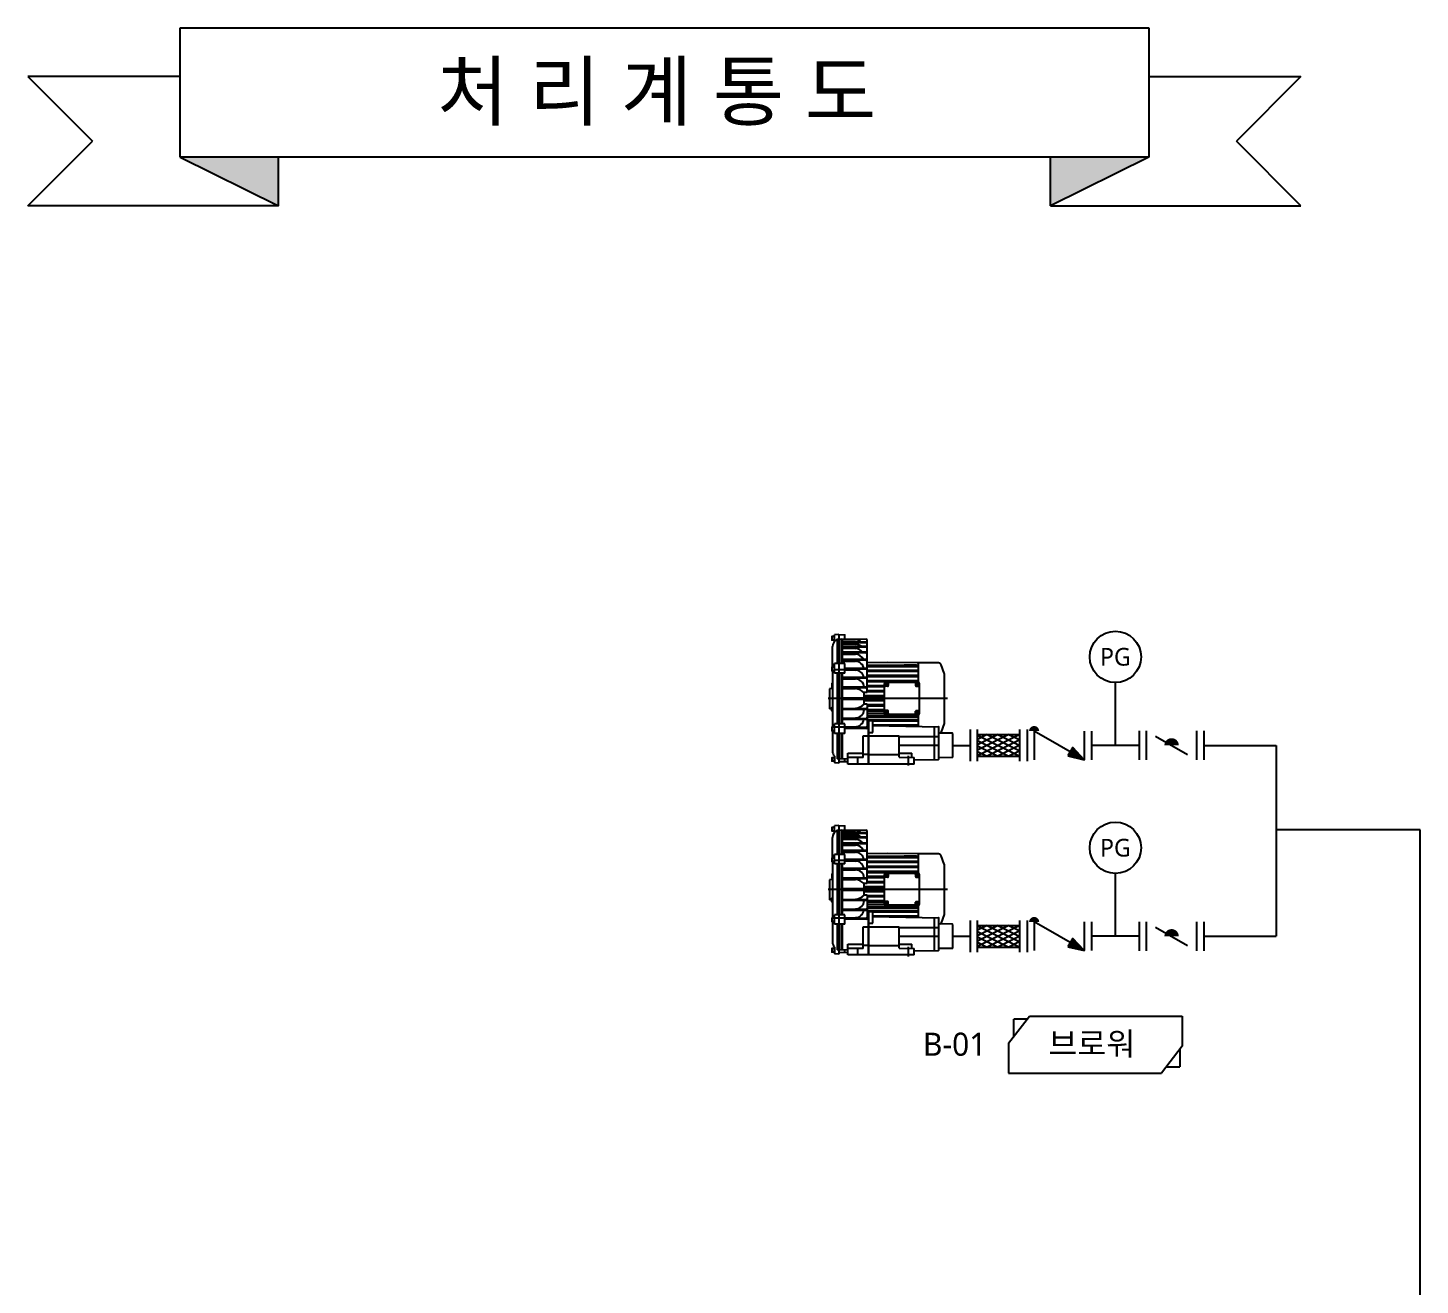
# Model space of a CAD drawing. Header units: millimetres. Extents: x 169673 to 334584, y 156879 to 224061.
# Drawn here: x 180244 to 186602, y 168847 to 174588 of the extents above; entities that cross this region are included whole.
import ezdxf
from ezdxf.enums import TextEntityAlignment as Align

# ---------------------------------------------------------------- set-up
doc = ezdxf.new("R2010")
doc.units = ezdxf.units.MM
doc.header["$LTSCALE"] = 40
doc.header["$MEASUREMENT"] = 0
doc.layers.get('0').update_dxf_attribs({"linetype": 'CONTINUOUS'})
for name, color, linetype in [('A-XXXX-TXT2', 3, 'CONTINUOUS'), ('WL', 5, 'CONTINUOUS'), ('장비', 5, 'CONTINUOUS'), ('해성', 4, 'CONTINUOUS')]:
    doc.layers.add(name, color=color, linetype=linetype)
doc.styles.add('돋움', font='')
doc.styles.add('맑은 고딕', font='malgun.ttf')
doc.styles.get('돋움').set_extended_font_data('Dotum')

msp = doc.modelspace()

# ---------------------------------------------------------------- hatches: boundary and pattern name
at = {"layer": '해성'}
h = msp.add_hatch(color=256, dxfattribs=at)
h.paths.add_polyline_path([(180939.2, 173998.1), (181388.4, 173775.6), (181388.4, 173998.1)])
h.paths.add_polyline_path([(185362.4, 173998.1), (184913.2, 173998.1), (184913.2, 173775.6)])

# ---------------------------------------------------------------- linework, layer by layer
at = {"color": 3}
for p, q in [((184722.4, 169951.7, 0), (184817.4, 170075.3, 0)), ((184817.4, 170075.3, 0), (185515.2, 170075.3, 0)), ((185515.2, 170075.3, 0), (185515.2, 169938.4, 0)), ((184807.4, 170062.2, 0), (184746.9, 170062.2, 0)), ((184746.9, 169983.6, 0), (184746.9, 170062.2, 0)), ((184722.4, 169951.7, 0), (184722.4, 169814.9, 0)), ((185515.2, 169938.4, 0), (185420.2, 169814.9, 0)), ((185504, 169923.8, 0), (185504, 169843.8, 0)), ((185442.4, 169843.8, 0), (185504, 169843.8, 0)), ((184722.4, 169814.9, 0), (185420.2, 169814.9, 0))]:
    msp.add_line(p, q, dxfattribs=at)
at = {"layer": 'WL'}
for p, q in [((185210.1, 171311.9, 0), (185210.1, 171598.8, 0)), ((184547.3, 171383.7, 0), (184547.3, 171240, 0)), ((184580, 171240, 0), (184580, 171383.7, 0)), ((184624.7, 171361.5, 0), (184580, 171339.2, 0)), ((184674.3, 171361.5, 0), (184580, 171314.4, 0)), ((184723.9, 171361.5, 0), (184580, 171289.6, 0)), ((184773.5, 171361.5, 0), (184580, 171264.8, 0)), ((184580, 171361.5, 0), (184773.8, 171361.5, 0)), ((184580, 171358.9, 0), (184773.5, 171262.2, 0)), ((184624.4, 171361.5, 0), (184773.8, 171286.8, 0)), ((184674, 171361.5, 0), (184773.8, 171311.6, 0)), ((184723.6, 171361.5, 0), (184773.8, 171336.4, 0)), ((184773.2, 171361.5, 0), (184773.8, 171361.2, 0)), ((184773.8, 171240, 0), (184773.8, 171383.7, 0)), ((184806.6, 171383.7, 0), (184806.6, 171240, 0)), ((185068.3, 171246.4, 0), (184839.3, 171377.3, 0)), ((184839.3, 171377.3, 0), (184839.3, 171246.4, 0)), ((185068.3, 171377.3, 0), (185068.3, 171246.4, 0)), ((185101, 171377.3, 0), (185101, 171246.4, 0)), ((185319.1, 171377.6, 0), (185319.1, 171246.2, 0)), ((185351.8, 171246.2, 0), (185351.8, 171377.6, 0)), ((185393.4, 171353.8, 0), (185540.2, 171269.9, 0)), ((185581.8, 171246.2, 0), (185581.8, 171377.6, 0)), ((185614.5, 171377.6, 0), (185614.5, 171246.2, 0)), ((184467.4, 171311.9, 0), (184547.3, 171311.9, 0)), ((184580, 171334.1, 0), (184723.9, 171262.2, 0)), ((184580, 171309.3, 0), (184674.3, 171262.2, 0)), ((184580, 171284.5, 0), (184624.7, 171262.2, 0)), ((184773.8, 171336.9, 0), (184624.4, 171262.2, 0)), ((184773.8, 171312.1, 0), (184674, 171262.2, 0)), ((184773.8, 171287.3, 0), (184723.6, 171262.2, 0)), ((185319.1, 171311.9, 0), (185101, 171311.9, 0)), ((185614.5, 171311.9, 0), (185943.9, 171311.9, 0)), ((185943.9, 171311.9, 0), (185943.9, 170440.2, 0)), ((184580, 171262.2, 0), (184773.8, 171262.2, 0)), ((184773.8, 171262.5, 0), (184773.2, 171262.2, 0)), ((186601.9, 166203.5), (186601.9, 170925.5)), ((185210.1, 170440.2, 0), (185210.1, 170727.2, 0)), ((184547.3, 170512, 0), (184547.3, 170368.3, 0)), ((184580, 170368.3, 0), (184580, 170512, 0)), ((184624.7, 170489.9, 0), (184580, 170467.5, 0)), ((184674.3, 170489.9, 0), (184580, 170442.7, 0)), ((184723.9, 170489.9, 0), (184580, 170417.9, 0)), ((184773.5, 170489.9, 0), (184580, 170393.1, 0)), ((184580, 170489.9, 0), (184773.8, 170489.9, 0)), ((184580, 170487.3, 0), (184773.5, 170390.5, 0)), ((184580, 170462.5, 0), (184723.9, 170390.5, 0)), ((184624.4, 170489.9, 0), (184773.8, 170415.1, 0)), ((184773.8, 170465.2, 0), (184624.4, 170390.5, 0)), ((184674, 170489.9, 0), (184773.8, 170439.9, 0)), ((184723.6, 170489.9, 0), (184773.8, 170464.7, 0)), ((184773.2, 170489.9, 0), (184773.8, 170489.5, 0)), ((184773.8, 170368.3, 0), (184773.8, 170512, 0)), ((184806.6, 170512, 0), (184806.6, 170368.3, 0)), ((185068.3, 170374.8, 0), (184839.3, 170505.6, 0)), ((184839.3, 170505.6, 0), (184839.3, 170374.8, 0)), ((185068.3, 170505.6, 0), (185068.3, 170374.8, 0)), ((185101, 170505.6, 0), (185101, 170374.8, 0)), ((185319.1, 170505.9, 0), (185319.1, 170374.5, 0)), ((185351.8, 170374.5, 0), (185351.8, 170505.9, 0)), ((185393.4, 170482.1, 0), (185540.2, 170398.3, 0)), ((185581.8, 170374.5, 0), (185581.8, 170505.9, 0)), ((185614.5, 170505.9, 0), (185614.5, 170374.5, 0)), ((184467.4, 170440.2, 0), (184547.3, 170440.2, 0)), ((184580, 170437.7, 0), (184674.3, 170390.5, 0)), ((184580, 170412.9, 0), (184624.7, 170390.5, 0)), ((184773.8, 170440.5, 0), (184674, 170390.5, 0)), ((184773.8, 170415.7, 0), (184723.6, 170390.5, 0)), ((185319.1, 170440.2, 0), (185101, 170440.2, 0)), ((185614.5, 170440.2, 0), (185943.9, 170440.2, 0)), ((184580, 170390.5, 0), (184773.8, 170390.5, 0)), ((184773.8, 170390.9, 0), (184773.2, 170390.5, 0))]:
    msp.add_line(p, q, dxfattribs=at)
at = {"layer": 'WL', "elevation": 0}
for points in [[(184827.2, 171377.3, 21.8, 21.8, -1), (184851.3, 171377.3, 0, 0, 0)], [(184827.2, 170505.6, 21.8, 21.8, -1), (184851.3, 170505.6, 0, 0, 0)]]:
    msp.add_lwpolyline(points, format="xyseb", dxfattribs=at)
at = {"layer": 'WL', "const_width": 31.2, "elevation": 0}
for points in [[(185449.6, 171311.9, -1), (185484, 171311.9, -1)], [(185449.6, 170440.2, -1), (185484, 170440.2, -1)]]:
    msp.add_lwpolyline(points, format="xyb", dxfattribs=at)
at = {"layer": 'WL', "elevation": 0}
for points in [[(184993.4, 171263.9), (185068.3, 171246.4), (185015.2, 171302.1), (184993.4, 171263.9)], [(184993.4, 170392.2), (185068.3, 170374.8), (185015.2, 170430.5), (184993.4, 170392.2)]]:
    msp.add_lwpolyline(points, dxfattribs=at)
at = {"layer": 'WL'}
msp.add_lwpolyline([(186601.9, 170925.5), (185943.9, 170925.5)], dxfattribs=at)
for centre in [(185210.1, 171715.9, 0), (185210.1, 170844.3, 0)]:
    msp.add_circle(centre, 117.1, dxfattribs=at)
for points in [[(185015.2, 171302.1, 0), (184993.4, 171263.9, 0), (185068.3, 171246.4, 0)], [(185015.2, 170430.5, 0), (184993.4, 170392.2, 0), (185068.3, 170374.8, 0)]]:
    msp.add_solid(points, dxfattribs=at)
at = {"layer": '장비'}
for p, q in [((183915.6, 171808.8, 0), (183915.6, 171792.7, 0)), ((183927.2, 171809, 0), (183915.8, 171809, 0)), ((183927.2, 171792.5, 0), (183915.8, 171792.5, 0)), ((183925.5, 171808.8, 0), (183925.5, 171792.7, 0)), ((183947, 171817.3, 0), (183947, 171230.8, 0)), ((183915.6, 171668.8, 0), (183915.6, 171652.8, 0)), ((183927.2, 171669.1, 0), (183915.8, 171669.1, 0)), ((183925.5, 171668.8, 0), (183925.5, 171652.8, 0)), ((184309.6, 171688, 0), (184309.6, 171598.8, 0)), ((184402.7, 171688, 0), (184309.8, 171688, 0)), ((184427.9, 171641, 0), (184415.3, 171679, 0)), ((184427.9, 171641, 0), (184415.3, 171679, 0)), ((183916.3, 171652.6, 0), (183915.6, 171653.3, 0)), ((183927.2, 171652.6, 0), (183915.8, 171652.6, 0)), ((183918.4, 171652.6, 0), (183918.4, 171395.3, 0)), ((183904.9, 171569.9, 0), (183904.9, 171478.1, 0)), ((183914.8, 171594.5, 0), (183914.8, 171578.5, 0)), ((183918.4, 171594.8, 0), (183915.1, 171594.8, 0)), ((183918.4, 171578.3, 0), (183915.1, 171578.3, 0)), ((184310.4, 171598.8, 0), (184160.1, 171598.8, 0)), ((183914.8, 171469.2, 0), (183914.8, 171485.3, 0)), ((183918.4, 171485.5, 0), (183915.1, 171485.5, 0)), ((183918.4, 171469, 0), (183915.1, 171469, 0)), ((184310.4, 171453.4, 0), (184160.1, 171453.4, 0)), ((184427.9, 171411.2, 0), (184415.3, 171373.2, 0)), ((183915.6, 171395, 0), (183915.6, 171379, 0)), ((183927.2, 171395.3, 0), (183915.8, 171395.3, 0)), ((183927.2, 171378.8, 0), (183915.8, 171378.8, 0)), ((183918.4, 171378.8, 0), (183918.4, 171284.8, 0)), ((183925.5, 171395, 0), (183925.5, 171379, 0)), ((184465.7, 171367.6, 0), (184406.2, 171368, 0)), ((184465.7, 171367.6, 0), (184406.2, 171368, 0)), ((183915.6, 171255.3, 0), (183915.6, 171239.3, 0)), ((183927.2, 171255.5, 0), (183915.8, 171255.5, 0)), ((183927.2, 171239, 0), (183915.8, 171239, 0)), ((183925.5, 171255.3, 0), (183925.5, 171239.3, 0)), ((184290.6, 171226.6, 0), (183988.3, 171226.6, 0)), ((184465.7, 171256.2, 0), (184406.2, 171255.7, 0)), ((183915.6, 170937.1, 0), (183915.6, 170921.1, 0)), ((183927.2, 170937.3, 0), (183915.8, 170937.3, 0)), ((183927.2, 170920.8, 0), (183915.8, 170920.8, 0)), ((183925.5, 170937.1, 0), (183925.5, 170921.1, 0)), ((183947, 170945.6, 0), (183947, 170359.1, 0)), ((183915.6, 170797.2, 0), (183915.6, 170781.1, 0)), ((183916.3, 170780.9, 0), (183915.6, 170781.6, 0)), ((183927.2, 170797.4, 0), (183915.8, 170797.4, 0)), ((183927.2, 170780.9, 0), (183915.8, 170780.9, 0)), ((183918.4, 170780.9, 0), (183918.4, 170523.6, 0)), ((183925.5, 170797.2, 0), (183925.5, 170781.1, 0)), ((184309.6, 170816.3, 0), (184309.6, 170727.1, 0)), ((184402.7, 170816.3, 0), (184309.8, 170816.3, 0)), ((184427.9, 170769.4, 0), (184415.3, 170807.3, 0)), ((184427.9, 170769.4, 0), (184415.3, 170807.3, 0)), ((183914.8, 170722.9, 0), (183914.8, 170706.8, 0)), ((183918.4, 170723.1, 0), (183915.1, 170723.1, 0)), ((184310.4, 170727.1, 0), (184160.1, 170727.1, 0)), ((183904.9, 170698.2, 0), (183904.9, 170606.4, 0)), ((183918.4, 170706.6, 0), (183915.1, 170706.6, 0)), ((183914.8, 170597.6, 0), (183914.8, 170613.6, 0)), ((183918.4, 170613.8, 0), (183915.1, 170613.8, 0)), ((183918.4, 170597.3, 0), (183915.1, 170597.3, 0)), ((184310.4, 170581.7, 0), (184160.1, 170581.7, 0)), ((183915.6, 170523.4, 0), (183915.6, 170507.3, 0)), ((183927.2, 170523.6, 0), (183915.8, 170523.6, 0)), ((183925.5, 170523.4, 0), (183925.5, 170507.3, 0)), ((184427.9, 170539.5, 0), (184415.3, 170501.5, 0)), ((183927.2, 170507.1, 0), (183915.8, 170507.1, 0)), ((183918.4, 170507.1, 0), (183918.4, 170413.1, 0)), ((184465.7, 170495.9, 0), (184406.2, 170496.4, 0)), ((184465.7, 170495.9, 0), (184406.2, 170496.4, 0)), ((183915.6, 170383.6, 0), (183915.6, 170367.6, 0)), ((183927.2, 170383.9, 0), (183915.8, 170383.9, 0)), ((183927.2, 170367.4, 0), (183915.8, 170367.4, 0)), ((183925.5, 170383.6, 0), (183925.5, 170367.6, 0)), ((184290.6, 170355, 0), (183988.3, 170355, 0)), ((184465.7, 170384.5, 0), (184406.2, 170384, 0))]:
    msp.add_line(p, q, dxfattribs=at)
at = {"layer": '장비', "elevation": 0}
for points in [[(183947, 171817.3), (183927.2, 171816.7)], [(183927.2, 171785.3), (183927.2, 171816.7)], [(183939.3, 171793.4), (183941.2, 171798.3)], [(183939.3, 171793.4), (183939.3, 171685.7)], [(183941.2, 171798.3), (183941.2, 171685.7)], [(183941.2, 171798.3), (184072.1, 171796.9)], [(183947, 171817.3), (183974.3, 171816.5)], [(183958.5, 171798.1), (183961.8, 171795.3)], [(183958.5, 171798.1), (183958.5, 171685.7)], [(183961.8, 171795.3), (183961.8, 171783.8)], [(183961.8, 171795.3), (184022.9, 171794.6)], [(183975.1, 171798), (183975.1, 171815.6)], [(184077, 171552.7), (184077, 171792)], [(183918.4, 171669.1), (183918.4, 171763.2)], [(184072, 171783.8), (183958.5, 171783.8)], [(184072, 171780.5), (183958.5, 171780.5)], [(183961.8, 171775), (183958.5, 171780.5)], [(184072, 171764), (183958.5, 171764)], [(184072, 171760.7), (183958.5, 171760.7)], [(183961.8, 171755), (183958.5, 171760.7)], [(184072, 171736.9), (183958.5, 171736.9)], [(184072, 171733.6), (183958.5, 171733.6)], [(183961.8, 171728.6), (183958.5, 171733.6)], [(183961.8, 171775), (184022.9, 171774.3)], [(183961.8, 171775), (183961.8, 171764)], [(183961.8, 171755), (184022.9, 171754.3)], [(183961.8, 171755), (183961.8, 171736.9)], [(183961.8, 171728.6), (184022.9, 171727.9)], [(183961.8, 171728.6), (183961.8, 171703.5)], [(183975.1, 171685.7), (183927.2, 171685.7)], [(183927.2, 171642.1), (183927.2, 171685.7)], [(184072, 171703.5), (183958.5, 171703.5)], [(184072, 171700.2), (183958.5, 171700.2)], [(183961.8, 171696.3), (183958.5, 171700.2)], [(183961.8, 171696.3), (184022.9, 171695.6)], [(183961.8, 171696.3), (183961.8, 171685.7)], [(183975.1, 171642.1), (183975.1, 171685.7)], [(184072, 171662.8), (183975.1, 171662.8)], [(184170.8, 171690.5), (184077, 171688.8)], [(184077, 171678.1), (184304.7, 171678.1)], [(184077, 171676.4), (184304.7, 171676.4)], [(184170.8, 171670.7), (184077, 171669)], [(184309.6, 171688), (184170.8, 171690.5)], [(184309.6, 171668.2), (184170.8, 171670.7)], [(184301.3, 171678.1), (184245.2, 171678.1)], [(184304.7, 171678.1), (184304.7, 171668.3)], [(184309.8, 171686.3), (184309.8, 171688)], [(183975.1, 171657.3), (183927.2, 171657.3)], [(183975.1, 171642.1), (183927.2, 171642.1)], [(183939.3, 171642.1), (183939.3, 171410.1)], [(183941.2, 171642.1), (183941.2, 171410.1)], [(183958.5, 171642.1), (183958.5, 171410.1)], [(184072, 171622.1), (183958.5, 171622.1)], [(184072, 171618.8), (183958.5, 171618.8)], [(183961.8, 171615.9), (183958.5, 171618.8)], [(183961.8, 171642.1), (183961.8, 171622.1)], [(183961.8, 171615.9), (183961.8, 171577.1)], [(183961.8, 171615.9), (184022.9, 171615.2)], [(184072, 171659.5), (183975.1, 171659.5)], [(183975.1, 171656), (184022.9, 171655.4)], [(184077, 171654.9), (184304.7, 171654.9)], [(184077, 171653.3), (184304.7, 171653.3)], [(184077, 171650), (184304.7, 171650)], [(184077, 171631.8), (184304.7, 171631.8)], [(184077, 171630.2), (184304.7, 171630.2)], [(184077, 171626.9), (184304.7, 171626.9)], [(184077, 171608.7), (184304.7, 171608.7)], [(184077, 171607), (184304.7, 171607)], [(184077, 171603.7), (184304.7, 171603.7)], [(184304.7, 171654.9), (184304.7, 171650)], [(184304.7, 171631.8), (184304.7, 171626.9)], [(184304.7, 171608.7), (184304.7, 171603.7)], [(184430.4, 171415.5), (184430.4, 171636.7)], [(183918.4, 171571.8), (183904.9, 171569.9)], [(184072, 171577.1), (183958.5, 171577.1)], [(184072, 171573.8), (183958.5, 171573.8)], [(183961.8, 171571.8), (183958.5, 171573.8)], [(183961.8, 171571.8), (184022.9, 171571.2)], [(183961.8, 171571.8), (183961.8, 171529.4)], [(184062.6, 171529.4), (184062.6, 171552.7)], [(184077, 171552.7), (184062.6, 171552.7)], [(184062.6, 171539.3), (184155.1, 171539.3)], [(184062.6, 171537.6), (184155.1, 171537.6)], [(184077, 171585.6), (184155.1, 171585.6)], [(184077, 171583.9), (184155.1, 171583.9)], [(184077, 171580.6), (184155.1, 171580.6)], [(184077, 171562.4), (184155.1, 171562.4)], [(184077, 171560.8), (184155.1, 171560.8)], [(184077, 171557.5), (184155.1, 171557.5)], [(184155.1, 171458.4), (184155.1, 171593.8)], [(184170, 171581.5), (184158.4, 171581.5)], [(184169.3, 171588.9), (184162.5, 171588.9)], [(184165.9, 171585.5), (184165.9, 171592.3)], [(184173.3, 171595.5), (184173.3, 171584.8)], [(184297.2, 171595.5), (184297.2, 171584.8)], [(184300.5, 171581.5), (184312.1, 171581.5)], [(184301.2, 171588.9), (184308.1, 171588.9)], [(184304.6, 171585.5), (184304.6, 171592.3)], [(184315.4, 171458.4), (184315.4, 171593.8)], [(184442.8, 171526.1), (183898.1, 171526.1)], [(183914.8, 171476.7), (183904.9, 171478.1)], [(183961.8, 171529.4), (183958.5, 171528.6)], [(183958.5, 171528.6), (184074.5, 171528.6)], [(183958.5, 171523.6), (184074.5, 171523.6)], [(183961.8, 171522.8), (183958.5, 171523.6)], [(183961.8, 171480.4), (183958.5, 171478.4)], [(184072, 171478.4), (183958.5, 171478.4)], [(184072, 171475.1), (183958.5, 171475.1)], [(183961.8, 171529.4), (184073.7, 171529.4)], [(183961.8, 171522.8), (183961.8, 171480.4)], [(183961.8, 171522.8), (184073.7, 171522.8)], [(183961.8, 171480.4), (184022.9, 171481)], [(183961.8, 171475.1), (183961.8, 171436.3)], [(184062.6, 171534.3), (184155.1, 171534.3)], [(184062.6, 171499.6), (184062.6, 171522.8)], [(184062.6, 171521.1), (184155.1, 171521.1)], [(184062.6, 171517.8), (184155.1, 171517.8)], [(184062.6, 171516.2), (184155.1, 171516.2)], [(184077, 171499.6), (184062.6, 171499.6)], [(184073.7, 171529.4), (184074.5, 171528.6)], [(184074.5, 171523.6), (184073.7, 171522.8)], [(184077, 171499.6), (184077, 171394.4)], [(184077, 171498), (184155.1, 171498)], [(184077, 171494.7), (184155.1, 171494.7)], [(184077, 171493), (184155.1, 171493)], [(184077, 171474.9), (184155.1, 171474.9)], [(183975.1, 171410.1), (183927.2, 171410.1)], [(183927.2, 171366.5), (183927.2, 171410.1)], [(183961.8, 171436.3), (183958.5, 171433.5)], [(184072, 171433.5), (183958.5, 171433.5)], [(184072, 171430.2), (183958.5, 171430.2)], [(183961.8, 171436.3), (184022.9, 171437)], [(183961.8, 171430.2), (183961.8, 171410.1)], [(183975.1, 171366.5), (183975.1, 171410.1)], [(184077, 171471.6), (184155.1, 171471.6)], [(184077, 171469.9), (184155.1, 171469.9)], [(184077, 171458.3), (184155.1, 171458.3)], [(184077, 171448.4), (184309.6, 171448.4)], [(184077, 171440.2), (184309.6, 171440.2)], [(184077, 171428.6), (184304.7, 171428.6)], [(184082.4, 171425.2), (184077, 171425.7)], [(184082.4, 171425.3), (184304.7, 171425.3)], [(184082.4, 171226.6), (184082.4, 171425.2)], [(184082.4, 171425.2), (184084.1, 171425.2)], [(184084.1, 171425.2), (184103.1, 171425.2)], [(184084.1, 171226.6), (184084.1, 171425.2)], [(184103.1, 171371.3), (184103.1, 171425.2)], [(184103.1, 171423.7), (184304.7, 171423.7)], [(184170, 171470.8), (184158.4, 171470.8)], [(184169.3, 171463.3), (184162.5, 171463.3)], [(184165.9, 171466.8), (184165.9, 171459.9)], [(184173.3, 171456.7), (184173.3, 171467.5)], [(184297.2, 171456.7), (184297.2, 171467.5)], [(184300.5, 171470.8), (184312.1, 171470.8)], [(184301.2, 171463.3), (184308.1, 171463.3)], [(184304.6, 171466.8), (184304.6, 171459.9)], [(184304.7, 171423.7), (184304.7, 171428.6)], [(184309.6, 171453.4), (184309.6, 171398.3)], [(183975.1, 171394.9), (183927.2, 171394.9)], [(183975.1, 171366.5), (183927.2, 171366.5)], [(183939.3, 171366.5), (183939.3, 171249.9)], [(183941.2, 171366.5), (183941.2, 171249.9)], [(183958.5, 171366.5), (183958.5, 171249.6)], [(183961.8, 171366.5), (183961.8, 171249.5)], [(183975.1, 171396.3), (184022.9, 171396.8)], [(184072, 171392.7), (183975.1, 171392.7)], [(184072, 171389.4), (183975.1, 171389.4)], [(184057.7, 171355.6), (184222.9, 171355.6)], [(184057.7, 171256.4), (184057.7, 171355.6)], [(184084.1, 171371.3), (184103.1, 171371.3)], [(184103.1, 171405.5), (184304.7, 171405.5)], [(184103.1, 171402.3), (184403, 171396.5)], [(184103.1, 171402.2), (184304.7, 171402.2)], [(184194.8, 171400.5), (184304.7, 171400.5)], [(184222.9, 171257.5), (184222.9, 171355.6)], [(184222.9, 171352.2), (184404.6, 171352.2)], [(184304.7, 171400.5), (184304.7, 171405.5)], [(184384.8, 171247.3), (184384.8, 171396.9)], [(184404.6, 171249.3), (184404.6, 171394.9)], [(184467.4, 171257.8), (184467.4, 171365.9)], [(184222.9, 171312.9), (184404.6, 171312.9)], [(183927.2, 171262.7), (183927.2, 171231.4)], [(183947, 171230.8), (183927.2, 171231.4)], [(183988.3, 171249), (183939.3, 171249.9)], [(183988.3, 171236.6), (183947, 171237.4)], [(183975.1, 171236.9), (183975.1, 171249.3)], [(183988.3, 171276.1), (184057.7, 171276.1)], [(183988.3, 171226.6), (183988.3, 171276.1)], [(184057.7, 171256.4), (183988.3, 171256.4)], [(184034.5, 171226.6), (184034.5, 171256.4)], [(184082.4, 171269.6), (184057.7, 171269.6)], [(184084.1, 171269.6), (184222.9, 171269.6)], [(184222.9, 171276.1), (184280.7, 171276.1)], [(184222.9, 171257.5), (184290.6, 171256.4)], [(184265.8, 171219.5), (184265.8, 171264)], [(184280.7, 171256.5), (184280.7, 171276.1)], [(184290.6, 171226.6), (184290.6, 171256.4)], [(184290.6, 171245.5), (184403, 171247.6)], [(183947, 170945.6), (183927.2, 170945)], [(183927.2, 170913.6), (183927.2, 170945)], [(183939.3, 170921.7), (183941.2, 170926.7)], [(183939.3, 170921.7), (183939.3, 170814.1)], [(183941.2, 170926.7), (184072.1, 170925.2)], [(183941.2, 170926.7), (183941.2, 170814.1)], [(183947, 170945.6), (183974.3, 170944.8)], [(183958.5, 170926.5), (183958.5, 170814.1)], [(183958.5, 170926.5), (183961.8, 170923.6)], [(184072, 170912.1), (183958.5, 170912.1)], [(184072, 170908.8), (183958.5, 170908.8)], [(183961.8, 170903.3), (183958.5, 170908.8)], [(183961.8, 170923.6), (183961.8, 170912.1)], [(183961.8, 170923.6), (184022.9, 170923)], [(183961.8, 170903.3), (183961.8, 170892.4)], [(183961.8, 170903.3), (184022.9, 170902.6)], [(183975.1, 170926.3), (183975.1, 170944)], [(184077, 170681), (184077, 170920.3)], [(183918.4, 170797.4), (183918.4, 170891.6)], [(184072, 170892.4), (183958.5, 170892.4)], [(184072, 170889.1), (183958.5, 170889.1)], [(183961.8, 170883.3), (183958.5, 170889.1)], [(184072, 170865.3), (183958.5, 170865.3)], [(184072, 170862), (183958.5, 170862)], [(183961.8, 170856.9), (183958.5, 170862)], [(183961.8, 170883.3), (184022.9, 170882.7)], [(183961.8, 170883.3), (183961.8, 170865.3)], [(183961.8, 170856.9), (184022.9, 170856.3)], [(183961.8, 170856.9), (183961.8, 170831.9)], [(183975.1, 170814.1), (183927.2, 170814.1)], [(183927.2, 170770.5), (183927.2, 170814.1)], [(183975.1, 170785.7), (183927.2, 170785.7)], [(184072, 170831.9), (183958.5, 170831.9)], [(183961.8, 170824.6), (183958.5, 170828.6)], [(184072, 170828.6), (183958.5, 170828.6)], [(183961.8, 170824.6), (183961.8, 170814.1)], [(183961.8, 170824.6), (184022.9, 170824)], [(183975.1, 170770.5), (183975.1, 170814.1)], [(184072, 170791.1), (183975.1, 170791.1)], [(184072, 170787.8), (183975.1, 170787.8)], [(183975.1, 170784.3), (184022.9, 170783.8)], [(184170.8, 170818.8), (184077, 170817.1)], [(184077, 170806.4), (184304.7, 170806.4)], [(184077, 170804.7), (184304.7, 170804.7)], [(184170.8, 170799), (184077, 170797.3)], [(184077, 170783.3), (184304.7, 170783.3)], [(184077, 170781.6), (184304.7, 170781.6)], [(184077, 170778.3), (184304.7, 170778.3)], [(184309.6, 170816.3), (184170.8, 170818.8)], [(184309.6, 170796.5), (184170.8, 170799)], [(184301.3, 170806.4), (184245.2, 170806.4)], [(184304.7, 170806.4), (184304.7, 170796.6)], [(184304.7, 170783.3), (184304.7, 170778.3)], [(184309.8, 170814.7), (184309.8, 170816.3)], [(183975.1, 170770.5), (183927.2, 170770.5)], [(183939.3, 170770.5), (183939.3, 170538.4)], [(183941.2, 170770.5), (183941.2, 170538.4)], [(183958.5, 170770.5), (183958.5, 170538.4)], [(184072, 170750.4), (183958.5, 170750.4)], [(184072, 170747.1), (183958.5, 170747.1)], [(183961.8, 170744.2), (183958.5, 170747.1)], [(183961.8, 170770.5), (183961.8, 170750.4)], [(183961.8, 170744.2), (183961.8, 170705.4)], [(183961.8, 170744.2), (184022.9, 170743.5)], [(184077, 170760.1), (184304.7, 170760.1)], [(184077, 170758.5), (184304.7, 170758.5)], [(184077, 170755.2), (184304.7, 170755.2)], [(184077, 170737), (184304.7, 170737)], [(184077, 170735.4), (184304.7, 170735.4)], [(184077, 170732.1), (184304.7, 170732.1)], [(184077, 170713.9), (184155.1, 170713.9)], [(184077, 170712.2), (184155.1, 170712.2)], [(184077, 170708.9), (184155.1, 170708.9)], [(184155.1, 170586.7), (184155.1, 170722.2)], [(184170, 170709.8), (184158.4, 170709.8)], [(184169.3, 170717.2), (184162.5, 170717.2)], [(184165.9, 170713.8), (184165.9, 170720.6)], [(184173.3, 170723.8), (184173.3, 170713.1)], [(184297.2, 170723.8), (184297.2, 170713.1)], [(184300.5, 170709.8), (184312.1, 170709.8)], [(184301.2, 170717.2), (184308.1, 170717.2)], [(184304.6, 170713.8), (184304.6, 170720.6)], [(184304.7, 170760.1), (184304.7, 170755.2)], [(184304.7, 170737), (184304.7, 170732.1)], [(184315.4, 170586.7), (184315.4, 170722.2)], [(184430.4, 170543.8), (184430.4, 170765.1)], [(184442.8, 170654.4), (183898.1, 170654.4)], [(183918.4, 170700.2), (183904.9, 170698.2)], [(184072, 170705.4), (183958.5, 170705.4)], [(184072, 170702.1), (183958.5, 170702.1)], [(183961.8, 170700.2), (183958.5, 170702.1)], [(183961.8, 170657.7), (183958.5, 170656.9)], [(183958.5, 170656.9), (184074.5, 170656.9)], [(183958.5, 170652), (184074.5, 170652)], [(183961.8, 170651.1), (183958.5, 170652)], [(183961.8, 170700.2), (184022.9, 170699.5)], [(183961.8, 170700.2), (183961.8, 170657.7)], [(183961.8, 170657.7), (184073.7, 170657.7)], [(183961.8, 170651.1), (184073.7, 170651.1)], [(183961.8, 170651.1), (183961.8, 170608.7)], [(184077, 170681), (184062.6, 170681)], [(184062.6, 170657.7), (184062.6, 170681)], [(184062.6, 170667.6), (184155.1, 170667.6)], [(184062.6, 170666), (184155.1, 170666)], [(184062.6, 170662.7), (184155.1, 170662.7)], [(184062.6, 170627.9), (184062.6, 170651.1)], [(184062.6, 170649.5), (184155.1, 170649.5)], [(184062.6, 170646.2), (184155.1, 170646.2)], [(184073.7, 170657.7), (184074.5, 170656.9)], [(184074.5, 170652), (184073.7, 170651.1)], [(184077, 170690.8), (184155.1, 170690.8)], [(184077, 170689.1), (184155.1, 170689.1)], [(184077, 170685.8), (184155.1, 170685.8)], [(183914.8, 170605), (183904.9, 170606.4)], [(183961.8, 170608.7), (183958.5, 170606.8)], [(184072, 170606.8), (183958.5, 170606.8)], [(184072, 170603.5), (183958.5, 170603.5)], [(183961.8, 170608.7), (184022.9, 170609.4)], [(183961.8, 170603.5), (183961.8, 170564.7)], [(184062.6, 170644.5), (184155.1, 170644.5)], [(184077, 170627.9), (184062.6, 170627.9)], [(184077, 170627.9), (184077, 170522.7)], [(184077, 170626.3), (184155.1, 170626.3)], [(184077, 170623), (184155.1, 170623)], [(184077, 170621.4), (184155.1, 170621.4)], [(184077, 170603.2), (184155.1, 170603.2)], [(184077, 170599.9), (184155.1, 170599.9)], [(184077, 170598.2), (184155.1, 170598.2)], [(184077, 170586.7), (184155.1, 170586.7)], [(184170, 170599.1), (184158.4, 170599.1)], [(184169.3, 170591.7), (184162.5, 170591.7)], [(184165.9, 170595.1), (184165.9, 170588.2)], [(184173.3, 170585), (184173.3, 170595.8)], [(184297.2, 170585), (184297.2, 170595.8)], [(184300.5, 170599.1), (184312.1, 170599.1)], [(184301.2, 170591.7), (184308.1, 170591.7)], [(184304.6, 170595.1), (184304.6, 170588.2)], [(184309.6, 170581.7), (184309.6, 170526.6)], [(183975.1, 170538.4), (183927.2, 170538.4)], [(183927.2, 170494.8), (183927.2, 170538.4)], [(183975.1, 170523.2), (183927.2, 170523.2)], [(183961.8, 170564.7), (183958.5, 170561.8)], [(184072, 170561.8), (183958.5, 170561.8)], [(184072, 170558.5), (183958.5, 170558.5)], [(183961.8, 170564.7), (184022.9, 170565.3)], [(183961.8, 170558.5), (183961.8, 170538.4)], [(183975.1, 170494.8), (183975.1, 170538.4)], [(183975.1, 170524.6), (184022.9, 170525.1)], [(184072, 170521.1), (183975.1, 170521.1)], [(184077, 170576.8), (184309.6, 170576.8)], [(184077, 170568.5), (184309.6, 170568.5)], [(184077, 170556.9), (184304.7, 170556.9)], [(184082.4, 170553.6), (184077, 170554)], [(184082.4, 170553.6), (184084.1, 170553.6)], [(184082.4, 170553.6), (184304.7, 170553.6)], [(184082.4, 170355), (184082.4, 170553.6)], [(184084.1, 170355), (184084.1, 170553.6)], [(184084.1, 170553.6), (184103.1, 170553.6)], [(184103.1, 170499.6), (184103.1, 170553.6)], [(184103.1, 170552), (184304.7, 170552)], [(184103.1, 170533.8), (184304.7, 170533.8)], [(184103.1, 170530.6), (184403, 170524.9)], [(184103.1, 170530.5), (184304.7, 170530.5)], [(184194.8, 170528.9), (184304.7, 170528.9)], [(184304.7, 170552), (184304.7, 170556.9)], [(184304.7, 170528.9), (184304.7, 170533.8)], [(184384.8, 170375.6), (184384.8, 170525.2)], [(184404.6, 170377.6), (184404.6, 170523.2)], [(183975.1, 170494.8), (183927.2, 170494.8)], [(183939.3, 170494.8), (183939.3, 170378.2)], [(183941.2, 170494.8), (183941.2, 170378.2)], [(183958.5, 170494.8), (183958.5, 170377.9)], [(183961.8, 170494.8), (183961.8, 170377.8)], [(184072, 170517.7), (183975.1, 170517.7)], [(184057.7, 170484), (184222.9, 170484)], [(184057.7, 170384.7), (184057.7, 170484)], [(184084.1, 170499.6), (184103.1, 170499.6)], [(184222.9, 170385.8), (184222.9, 170484)], [(184222.9, 170480.5), (184404.6, 170480.5)], [(184467.4, 170386.2), (184467.4, 170494.2)], [(183927.2, 170391), (183927.2, 170359.7)], [(183988.3, 170404.4), (184057.7, 170404.4)], [(183988.3, 170355), (183988.3, 170404.4)], [(184082.4, 170397.9), (184057.7, 170397.9)], [(184084.1, 170397.9), (184222.9, 170397.9)], [(184222.9, 170441.2), (184404.6, 170441.2)], [(184222.9, 170404.4), (184280.7, 170404.4)], [(184265.8, 170347.8), (184265.8, 170392.3)], [(184280.7, 170384.9), (184280.7, 170404.4)], [(183947, 170359.1), (183927.2, 170359.7)], [(183988.3, 170377.3), (183939.3, 170378.2)], [(183988.3, 170365), (183947, 170365.7)], [(183975.1, 170365.2), (183975.1, 170377.6)], [(184057.7, 170384.7), (183988.3, 170384.7)], [(184034.5, 170355), (184034.5, 170384.7)], [(184222.9, 170385.8), (184290.6, 170384.7)], [(184290.6, 170355), (184290.6, 170384.7)], [(184290.6, 170373.8), (184403, 170376)]]:
    msp.add_lwpolyline(points, dxfattribs=at)
at = {"layer": '장비'}
for centre in [(184165.9, 171588.9, 0), (184304.6, 171588.9, 0), (184165.9, 171463.3, 0), (184304.6, 171463.3, 0), (184165.9, 170717.2, 0), (184304.6, 170717.2, 0), (184165.9, 170591.7, 0), (184304.6, 170591.7, 0)]:
    msp.add_circle(centre, 4.96, dxfattribs=at)
for centre, radius, start, end in [((183915.8, 171808.8, 0), 0.248, 90, 180), ((183915.8, 171792.7, 0), 0.248, 180, 270), ((183950.6, 171763.2, 0), 32.2, 110.52374, 180), ((183925.3, 171808.8, 0), 0.248, 0, 90), ((183925.3, 171792.7, 0), 0.248, 270, 0), ((183974.2, 171815.6, 0), 0.826, 0, 88.31532), ((184022.5, 171754.5, 0), 40.1, 46.89126, 89.38013), ((184072, 171792, 0), 4.96, 0, 89.38013), ((184022.5, 171734.2, 0), 40.1, 48.09295, 89.38013), ((184022.5, 171714.2, 0), 40.1, 34.49386, 89.38013), ((184022.5, 171687.8, 0), 40.1, 23.07998, 89.38013), ((184072, 171778.8, 0), 4.96, 0, 90), ((184072, 171775.5, 0), 4.96, 0, 90), ((184072, 171759.1, 0), 4.96, 0, 90), ((184072, 171755.8, 0), 4.96, 0, 90), ((184072, 171732, 0), 4.96, 0, 90), ((184072, 171728.7, 0), 4.96, 0, 90), ((183915.8, 171668.8, 0), 0.248, 90, 180), ((183925.3, 171668.8, 0), 0.248, 0, 90), ((184022.5, 171655.5, 0), 40.1, 10.46937, 89.38013), ((184072, 171698.6, 0), 4.96, 0, 90), ((184072, 171695.3, 0), 4.96, 0, 90), ((184072, 171657.8, 0), 4.96, 0, 90), ((184402.7, 171674.8, 0), 13.2, 18.47946, 90), ((183915.8, 171652.8, 0), 0.248, 180, 270), ((183925.3, 171652.8, 0), 0.248, 270, 0), ((184022.5, 171615.3, 0), 40.1, 9.70505, 89.38013), ((184021.8, 171573.5, 0), 41.8, 4.93014, 88.46166), ((184072, 171654.5, 0), 4.96, 0, 90), ((184072, 171617.1, 0), 4.96, 0, 90), ((184072, 171613.8, 0), 4.96, 0, 90), ((184425.5, 171636.7, 0), 4.96, 0, 60), ((183915.1, 171594.5, 0), 0.248, 90, 180), ((183915.1, 171578.5, 0), 0.248, 180, 270), ((184015.2, 171503.6, 0), 68, 45.80472, 83.50837), ((184072, 171572.1, 0), 4.96, 0, 90), ((184072, 171568.8, 0), 4.96, 0, 90), ((184160.1, 171593.8, 0), 4.96, 90, 180), ((184158.4, 171578.1, 0), 3.3, 90, 180), ((184170, 171584.8, 0), 3.3, 270, 0), ((184176.6, 171595.5, 0), 3.3, 90, 180), ((184293.9, 171595.5, 0), 3.3, 0, 90), ((184300.5, 171584.8, 0), 3.3, 180, 270), ((184310.4, 171593.8, 0), 4.96, 0, 90), ((184312.1, 171578.1, 0), 3.3, 0, 90), ((183915.1, 171485.3, 0), 0.248, 90, 180), ((184015.2, 171548.6, 0), 68, 276.49163, 314.19528), ((184021.8, 171478.8, 0), 41.8, 271.53834, 355.06986), ((184072, 171483.4, 0), 4.96, 270, 0), ((184072, 171480.1, 0), 4.96, 270, 0), ((184073.7, 171526.1, 0), 3.3, 270, 90), ((184074.5, 171526.1, 0), 2.48, 270, 90), ((184158.4, 171474.1, 0), 3.3, 180, 270), ((184312.1, 171474.1, 0), 3.3, 270, 0), ((183915.1, 171469.2, 0), 0.248, 180, 270), ((184022.5, 171436.9, 0), 40.1, 270.61987, 350.29495), ((184072, 171438.4, 0), 4.96, 270, 0), ((184072, 171435.1, 0), 4.96, 270, 0), ((184160.1, 171458.4, 0), 4.96, 180, 270), ((184170, 171467.5, 0), 3.3, 0, 90), ((184176.6, 171456.7, 0), 3.3, 180, 270), ((184293.9, 171456.7, 0), 3.3, 270, 0), ((184300.5, 171467.5, 0), 3.3, 90, 180), ((184310.4, 171458.4, 0), 4.96, 270, 0), ((184425.5, 171415.4, 0), 4.96, 300, 0), ((183915.8, 171395, 0), 0.248, 90, 180), ((183915.8, 171379, 0), 0.248, 180, 270), ((183925.3, 171395, 0), 0.248, 0, 90), ((183925.3, 171379, 0), 0.248, 270, 0), ((184072, 171397.7, 0), 4.96, 270, 0), ((184072, 171394.4, 0), 4.96, 270, 0), ((184402.9, 171394.9, 0), 1.65, 0, 88.89829), ((184406.3, 171369.7, 0), 1.65, 180, 269.54767), ((184402.7, 171377.4, 0), 13.2, 314.48344, 341.52054), ((184465.7, 171365.9, 0), 1.65, 0, 89.54767), ((183950.6, 171284.8, 0), 32.2, 180, 223.26387), ((183915.8, 171255.3, 0), 0.248, 90, 180), ((183915.8, 171239.3, 0), 0.248, 180, 270), ((183925.3, 171255.3, 0), 0.248, 0, 90), ((183925.3, 171239.3, 0), 0.248, 270, 0), ((184402.9, 171249.3, 0), 1.65, 271.10171, 0), ((184406.3, 171254.1, 0), 1.65, 90.45233, 180), ((184465.7, 171257.8, 0), 1.65, 270.45233, 0), ((183915.8, 170937.1, 0), 0.248, 90, 180), ((183915.8, 170921.1, 0), 0.248, 180, 270), ((183950.6, 170891.6, 0), 32.2, 110.52374, 180), ((183925.3, 170937.1, 0), 0.248, 0, 90), ((183925.3, 170921.1, 0), 0.248, 270, 0), ((183974.2, 170944, 0), 0.826, 0, 88.31532), ((184022.5, 170882.8, 0), 40.1, 46.89126, 89.38013), ((184022.5, 170862.5, 0), 40.1, 48.09295, 89.38013), ((184072, 170907.2, 0), 4.96, 0, 90), ((184072, 170903.9, 0), 4.96, 0, 90), ((184072, 170920.3, 0), 4.96, 0, 89.38013), ((184022.5, 170842.5, 0), 40.1, 34.49386, 89.38013), ((184022.5, 170816.1, 0), 40.1, 23.07998, 89.38013), ((184072, 170887.4, 0), 4.96, 0, 90), ((184072, 170884.1, 0), 4.96, 0, 90), ((184072, 170860.3, 0), 4.96, 0, 90), ((184072, 170857, 0), 4.96, 0, 90), ((183915.8, 170797.2, 0), 0.248, 90, 180), ((183915.8, 170781.1, 0), 0.248, 180, 270), ((183925.3, 170797.2, 0), 0.248, 0, 90), ((183925.3, 170781.1, 0), 0.248, 270, 0), ((184022.5, 170783.8, 0), 40.1, 10.46937, 89.38013), ((184022.5, 170743.6, 0), 40.1, 9.70505, 89.38013), ((184072, 170826.9, 0), 4.96, 0, 90), ((184072, 170823.6, 0), 4.96, 0, 90), ((184072, 170786.2, 0), 4.96, 0, 90), ((184072, 170782.9, 0), 4.96, 0, 90), ((184402.7, 170803.1, 0), 13.2, 18.47946, 90), ((183915.1, 170722.9, 0), 0.248, 90, 180), ((184021.8, 170701.8, 0), 41.8, 4.93014, 88.46166), ((184072, 170745.4, 0), 4.96, 0, 90), ((184072, 170742.1, 0), 4.96, 0, 90), ((184160.1, 170722.2, 0), 4.96, 90, 180), ((184158.4, 170706.5, 0), 3.3, 90, 180), ((184170, 170713.1, 0), 3.3, 270, 0), ((184176.6, 170723.8, 0), 3.3, 90, 180), ((184293.9, 170723.8, 0), 3.3, 0, 90), ((184300.5, 170713.1, 0), 3.3, 180, 270), ((184310.4, 170722.2, 0), 4.96, 0, 90), ((184312.1, 170706.5, 0), 3.3, 0, 90), ((184425.5, 170765.1, 0), 4.96, 0, 60), ((183915.1, 170706.8, 0), 0.248, 180, 270), ((184015.2, 170632, 0), 68, 45.80472, 83.50837), ((184072, 170700.5, 0), 4.96, 0, 90), ((184072, 170697.2, 0), 4.96, 0, 90), ((184073.7, 170654.4, 0), 3.3, 270, 90), ((184074.5, 170654.4, 0), 2.48, 270, 90), ((183915.1, 170613.6, 0), 0.248, 90, 180), ((183915.1, 170597.6, 0), 0.248, 180, 270), ((184015.2, 170676.9, 0), 68, 276.49163, 314.19528), ((184021.8, 170607.1, 0), 41.8, 271.53834, 355.06986), ((184072, 170611.7, 0), 4.96, 270, 0), ((184072, 170608.4, 0), 4.96, 270, 0), ((184158.4, 170602.4, 0), 3.3, 180, 270), ((184160.1, 170586.7, 0), 4.96, 180, 270), ((184170, 170595.8, 0), 3.3, 0, 90), ((184176.6, 170585, 0), 3.3, 180, 270), ((184293.9, 170585, 0), 3.3, 270, 0), ((184300.5, 170595.8, 0), 3.3, 90, 180), ((184310.4, 170586.7, 0), 4.96, 270, 0), ((184312.1, 170602.4, 0), 3.3, 270, 0), ((183915.8, 170523.4, 0), 0.248, 90, 180), ((183925.3, 170523.4, 0), 0.248, 0, 90), ((184022.5, 170565.3, 0), 40.1, 270.61987, 350.29495), ((184072, 170566.7, 0), 4.96, 270, 0), ((184072, 170563.4, 0), 4.96, 270, 0), ((184072, 170526, 0), 4.96, 270, 0), ((184072, 170522.7, 0), 4.96, 270, 0), ((184402.9, 170523.2, 0), 1.65, 0, 88.89829), ((184425.5, 170543.8, 0), 4.96, 300, 0), ((183915.8, 170507.3, 0), 0.248, 180, 270), ((183925.3, 170507.3, 0), 0.248, 270, 0), ((184406.3, 170498, 0), 1.65, 180, 269.54767), ((184402.7, 170505.7, 0), 13.2, 314.48344, 341.52054), ((184465.7, 170494.2, 0), 1.65, 0, 89.54767), ((183950.6, 170413.1, 0), 32.2, 180, 223.26387), ((183915.8, 170383.6, 0), 0.248, 90, 180), ((183915.8, 170367.6, 0), 0.248, 180, 270), ((183925.3, 170383.6, 0), 0.248, 0, 90), ((183925.3, 170367.6, 0), 0.248, 270, 0), ((184402.9, 170377.6, 0), 1.65, 271.10171, 0), ((184406.3, 170382.4, 0), 1.65, 90.45233, 180), ((184465.7, 170386.2, 0), 1.65, 270.45233, 0)]:
    msp.add_arc(centre, radius, start, end, dxfattribs=at)
at = {"layer": '해성'}
for p, q in [((180939.2, 174587.9), (185362.4, 174587.9)), ((180939.2, 173998.1), (180939.2, 174587.9)), ((185362.4, 174587.9), (185362.4, 173998.1)), ((180244, 174365.4), (180538.9, 174070.5)), ((180939.2, 174365.4), (180244, 174365.4)), ((185362.4, 174365.4), (186057.6, 174365.4)), ((186057.6, 174365.4), (185762.7, 174070.5)), ((180244, 173775.6), (180538.9, 174070.5)), ((186057.6, 173775.6), (185762.7, 174070.5)), ((185362.4, 173998.1), (180939.2, 173998.1)), ((180939.2, 173998.1), (181388.4, 173775.6)), ((181388.4, 173775.6), (181388.4, 173998.1)), ((185362.4, 173998.1), (184913.2, 173775.6)), ((184913.2, 173775.6), (184913.2, 173998.1)), ((181388.4, 173775.6), (180244, 173775.6)), ((184913.2, 173775.6), (186057.6, 173775.6))]:
    msp.add_line(p, q, dxfattribs=at)

# ---------------------------------------------------------------- texts
at = {"layer": 'A-XXXX-TXT2', "style": '맑은 고딕'}
for s, p in [('브로워', (184904.3, 169897.2, 0)), ('B-01', (184331.2, 169894.8, 0))]:
    msp.add_text(s, height=105.26, dxfattribs=at).set_placement(p)
at = {"layer": 'WL', "style": '맑은 고딕'}
for p in [(185140.1, 171676, 0), (185140.1, 170804.3, 0)]:
    msp.add_text('PG', height=80.77, dxfattribs=at).set_placement(p)
at = {"layer": '해성', "color": 2, "style": '돋움'}
msp.add_text('처 리 계 통 도', height=259.45, dxfattribs=at).set_placement((183115.3, 174168.5), align=Align.CENTER)

doc.saveas('drawing.dxf')
